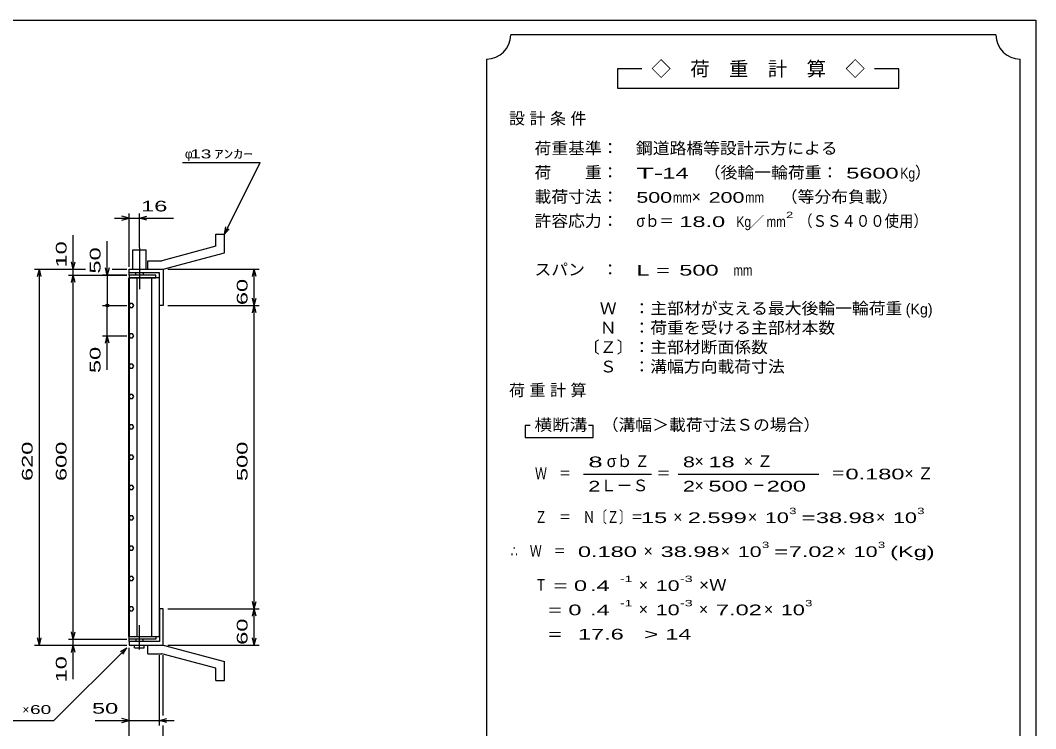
# Model space of a CAD drawing. Units: millimetres, scale not verified. Extents: x -1456 to 1385, y -1026 to 843.
# Drawn here: x -289 to 1385, y -325 to 843 of the extents above; entities that cross this region are included whole.
import ezdxf
from ezdxf.enums import TextEntityAlignment as Align

# ---------------------------------------------------------------- set-up
doc = ezdxf.new("R2010")
doc.units = ezdxf.units.MM
doc.header["$LTSCALE"] = 8
doc.linetypes.add('LONG_DASHED_DOTTED', pattern=[15.25, 12, -1.5, 0.25, -1.5])
for name, color, linetype, lineweight in [('0_2', 150, 'Continuous', 25), ('16', 3, 'Continuous', 25), ('19', 6, 'Continuous', 25), ('22', 4, 'Continuous', 25), ('24', 2, 'Continuous', 25)]:
    doc.layers.add(name, color=color, linetype=linetype, lineweight=lineweight)
doc.styles.add('ベクトル', font='')
doc.styles.get('ベクトル').set_extended_font_data('ベクトル')

msp = doc.modelspace()

# ---------------------------------------------------------------- linework, layer by layer
at = {"layer": '0_2'}
for p, q in [((-1383.2, 842.8), (1384.8, 842.8)), ((1384.8, 842.8), (1384.8, -917.2))]:
    msp.add_line(p, q, dxfattribs=at)
at = {"layer": '16'}
for p, q in [((-66, 422.5), (-110, 422.5)), ((-110, 422.5), (-110, 418)), ((-66, 418), (-66, 422.5)), ((-110.7, -173), (-110.7, 418)), ((-110.7, 418), (-110, 418)), ((-110, 418), (-66, 418)), ((-110, 418), (-110, -173)), ((-60, 418), (-110, 418)), ((-97.5, 418), (-97.5, -173)), ((-72.5, -173), (-72.5, 418)), ((-60, -173), (-60, 418)), ((-108.146, 375.735), (-110, 372.475)), ((-110, 372.475), (-108.104, 369.24)), ((-104.396, 375.76), (-108.146, 375.735)), ((-108.104, 369.24), (-104.354, 369.265)), ((-102.5, 372.5), (-104.396, 375.76)), ((-104.354, 369.265), (-102.5, 372.525)), ((-108.146, 325.735), (-110, 322.475)), ((-110, 322.475), (-108.104, 319.24)), ((-104.396, 325.76), (-108.146, 325.735)), ((-108.104, 319.24), (-104.354, 319.265)), ((-102.5, 322.5), (-104.396, 325.76)), ((-104.354, 319.265), (-102.5, 322.525)), ((-108.146, 275.735), (-110, 272.475)), ((-110, 272.475), (-108.104, 269.24)), ((-104.396, 275.76), (-108.146, 275.735)), ((-108.104, 269.24), (-104.354, 269.265)), ((-102.5, 272.5), (-104.396, 275.76)), ((-104.354, 269.265), (-102.5, 272.525)), ((-108.146, 225.735), (-110, 222.475)), ((-110, 222.475), (-108.104, 219.24)), ((-104.396, 225.76), (-108.146, 225.735)), ((-108.104, 219.24), (-104.354, 219.265)), ((-102.5, 222.5), (-104.396, 225.76)), ((-104.354, 219.265), (-102.5, 222.525)), ((-108.146, 175.735), (-110, 172.475)), ((-110, 172.475), (-108.104, 169.24)), ((-104.396, 175.76), (-108.146, 175.735)), ((-108.104, 169.24), (-104.354, 169.265)), ((-102.5, 172.5), (-104.396, 175.76)), ((-104.354, 169.265), (-102.5, 172.525)), ((-108.146, 125.735), (-110, 122.475)), ((-110, 122.475), (-108.104, 119.24)), ((-104.396, 125.76), (-108.146, 125.735)), ((-108.104, 119.24), (-104.354, 119.265)), ((-102.5, 122.5), (-104.396, 125.76)), ((-104.354, 119.265), (-102.5, 122.525)), ((-108.146, 75.735), (-110, 72.475)), ((-110, 72.475), (-108.104, 69.24)), ((-104.396, 75.76), (-108.146, 75.735)), ((-108.104, 69.24), (-104.354, 69.265)), ((-102.5, 72.5), (-104.396, 75.76)), ((-104.354, 69.265), (-102.5, 72.525)), ((-108.146, 25.735), (-110, 22.475)), ((-110, 22.475), (-108.104, 19.24)), ((-104.396, 25.76), (-108.146, 25.735)), ((-108.104, 19.24), (-104.354, 19.265)), ((-102.5, 22.5), (-104.396, 25.76)), ((-104.354, 19.265), (-102.5, 22.525)), ((-108.146, -24.265), (-110, -27.525)), ((-110, -27.525), (-108.104, -30.76)), ((-104.396, -24.24), (-108.146, -24.265)), ((-108.104, -30.76), (-104.354, -30.735)), ((-102.5, -27.5), (-104.396, -24.24)), ((-104.354, -30.735), (-102.5, -27.475)), ((-108.146, -74.265), (-110, -77.525)), ((-110, -77.525), (-108.104, -80.76)), ((-104.396, -74.24), (-108.146, -74.265)), ((-108.104, -80.76), (-104.354, -80.735)), ((-102.5, -77.5), (-104.396, -74.24)), ((-104.354, -80.735), (-102.5, -77.475)), ((-108.146, -124.265), (-110, -127.525)), ((-110, -127.525), (-108.104, -130.76)), ((-104.396, -124.24), (-108.146, -124.265)), ((-108.104, -130.76), (-104.354, -130.735)), ((-102.5, -127.5), (-104.396, -124.24)), ((-104.354, -130.735), (-102.5, -127.475)), ((-110, -173), (-110.7, -173)), ((-110, -173), (-66, -173)), ((-110, -177.5), (-110, -173)), ((-110, -173), (-60, -173)), ((-66, -177.5), (-110, -177.5)), ((-66, -173), (-66, -177.5))]:
    msp.add_line(p, q, dxfattribs=at)
at = {"layer": '19'}
for p, q in [((33, 490.5), (47, 490.5)), ((33, 470.5), (33, 490.5)), ((47, 459.5), (47, 490.5)), ((33, 470.5), (-56, 446.5)), ((-104, 432.5), (-104, 464.5)), ((-104, 464.5), (-82, 464.5)), ((-82, 432.5), (-82, 464.5)), ((-54, 432.5), (47, 459.5)), ((-79, 446.5), (-56, 446.5)), ((-79, 432.5), (-79, 446.5)), ((-110, 422.5), (-110, 432.5)), ((-110, 426.5), (-110, 432.5)), ((-110, 432.5), (-55, 432.5)), ((-60, 426.5), (-110, 426.5)), ((-99, 422.5), (-99, 426.5)), ((-87, 426.5), (-87, 422.5)), ((-79, 432.5), (-54, 432.5)), ((-60, 372.5), (-60, 426.5)), ((-55, 432.5), (-54, 431.5)), ((-54, 431.5), (-54, 372.5)), ((-54, 372.5), (-60, 372.5)), ((-54, -127.5), (-60, -127.5)), ((-60, -127.5), (-60, -181.5)), ((-54, -186.5), (-54, -127.5)), ((-110, -181.5), (-110, -171.5)), ((-110, -181.5), (-110, -187.5)), ((-60, -181.5), (-110, -181.5)), ((-99, -177.5), (-99, -181.5)), ((-87, -181.5), (-87, -177.5)), ((-110, -187.5), (-55, -187.5)), ((-101, -191.5), (-101, -187.5)), ((-101, -191.5), (-85, -191.5)), ((-85, -191.5), (-85, -187.5)), ((-79, -187.5), (-54, -187.5)), ((-79, -201.5), (-79, -187.5)), ((-55, -187.5), (-54, -186.5)), ((-54, -187.5), (47, -214.5)), ((-79, -201.5), (-56, -201.5)), ((33, -225.5), (-56, -201.5)), ((47, -245.5), (47, -214.5)), ((33, -245.5), (33, -225.5)), ((33, -245.5), (47, -245.5))]:
    msp.add_line(p, q, dxfattribs=at)
at = {"layer": '19', "linetype": 'LONG_DASHED_DOTTED'}
for p, q in [((-93, 467.5), (-93, 399.5)), ((-93, -194.5), (-93, -154.5))]:
    msp.add_line(p, q, dxfattribs=at)
at = {"layer": '22'}
for p, q in [((-22, 608.5), (106, 608.5)), ((47, 490.5), (106, 608.5)), ((-110, 516.5), (-122, 519.7)), ((-110, 436.5), (-110, 524.5)), ((-93, 468.504), (-93, 524.5)), ((-93, 516.5), (-81, 519.7)), ((-134, 516.5), (-110, 516.5)), ((-122, 513.3), (-110, 516.5)), ((-110, 516.5), (-93, 516.5)), ((-81, 513.3), (-93, 516.5)), ((-93, 516.5), (-37, 516.5)), ((-202, 432.5), (-202, 488.5)), ((47, 490.5), (49.4, 502.18)), ((47, 490.5), (55, 499.3)), ((-146, 422.5), (-146, 478.5)), ((-202, 432.5), (-205.2, 444.5)), ((-202, 432.5), (-198.8, 444.5)), ((-266, 432.5), (-182, 432.5)), ((-261.2, 420.5), (-258, 432.5)), ((-254.8, 420.5), (-258, 432.5)), ((-258, -187.5), (-258, 432.5)), ((-210, 432.5), (-182, 432.5)), ((-210, 422.5), (-114, 422.5)), ((-205.2, 410.5), (-202, 422.5)), ((-202, 422.5), (-202, 432.5)), ((-198.8, 410.5), (-202, 422.5)), ((-202, -177.5), (-202, 422.5)), ((-114, 422.5), (-154, 422.5)), ((-146, 422.5), (-149.2, 434.5)), ((-142.8, 434.5), (-146, 422.5)), ((-146, 422.5), (-146, 372.5)), ((-138, 432.5), (-114, 432.5)), ((-138, 432.5), (-114, 432.5)), ((-46, 432.5), (104.4, 432.5)), ((93.2, 420.5), (96.4, 432.5)), ((99.6, 420.5), (96.4, 432.5)), ((96.4, 372.5), (96.4, 432.5)), ((-154, 372.5), (-114, 372.5)), ((-146, 322.5), (-146, 372.5)), ((-46, 372.5), (104.4, 372.5)), ((96.4, 372.5), (93.2, 384.5)), ((93.2, 360.5), (96.4, 372.5)), ((96.4, 372.5), (99.6, 384.5)), ((99.6, 360.5), (96.4, 372.5)), ((96.4, -127.5), (96.4, 372.5)), ((-154, 322.5), (-114, 322.5)), ((-149.2, 310.5), (-146, 322.5)), ((-142.8, 310.5), (-146, 322.5)), ((-146, 266.5), (-146, 322.5)), ((96.4, -127.5), (93.2, -115.5)), ((96.4, -127.5), (99.6, -115.5)), ((-46, -127.5), (104.4, -127.5)), ((93.2, -139.5), (96.4, -127.5)), ((99.6, -139.5), (96.4, -127.5)), ((96.4, -187.5), (96.4, -127.5)), ((-202, -177.5), (-205.2, -165.5)), ((-202, -177.5), (-198.8, -165.5)), ((-258, -187.5), (-261.2, -175.5)), ((-258, -187.5), (-254.8, -175.5)), ((-210, -177.5), (-114, -177.5)), ((-202, -187.5), (-202, -177.5)), ((96.4, -187.5), (93.2, -175.5)), ((96.4, -187.5), (99.6, -175.5)), ((-266, -187.5), (-114, -187.5)), ((-234, -311.5), (-114, -191.5)), ((-210, -187.5), (-114, -187.5)), ((-205.2, -199.5), (-202, -187.5)), ((-198.8, -199.5), (-202, -187.5)), ((-202, -243.5), (-202, -187.5)), ((-124.4, -197.9), (-114, -191.5)), ((-120.4, -201.9), (-114, -191.5)), ((-110, -319.5), (-110, -191.5)), ((-110, -375.5), (-110, -191.5)), ((-46, -187.5), (104.4, -187.5)), ((-60, -319.5), (-60, -203.696)), ((-54, -303.5), (-54, -203.696)), ((-394, -311.5), (-234, -311.5)), ((-166, -311.5), (-110, -311.5)), ((-110, -311.5), (-122, -308.3)), ((-122, -314.7), (-110, -311.5)), ((-110, -311.5), (-60, -311.5)), ((-60, -311.5), (-48, -308.3)), ((-48, -314.7), (-60, -311.5)), ((-60, -311.5), (-36, -311.5)), ((-54, -375.5), (-54, -319.5))]:
    msp.add_line(p, q, dxfattribs=at)
msp.add_circle((-146, 372.5), 2.4, dxfattribs=at)
at = {"layer": '24', "color": 4}
for p, q in [((1319.2, 818.8), (519.2, 818.8)), ((479.2, 778.8), (479.2, -461.2)), ((1359.2, -461.2), (1359.2, 778.8)), ((735.2, 762.8), (695.2, 762.8)), ((695.2, 762.8), (695.2, 730.8)), ((1159.2, 762.8), (1119.2, 762.8)), ((1159.2, 730.8), (1159.2, 762.8)), ((695.2, 730.8), (1159.2, 730.8)), ((551.2, 174.8), (543.2, 174.8)), ((543.2, 174.8), (543.2, 154.8)), ((655.2, 174.8), (647.2, 174.8)), ((655.2, 154.8), (655.2, 174.8)), ((543.2, 154.8), (655.2, 154.8)), ((639.2, 94.8), (751.2, 94.8)), ((795.2, 94.8), (1027.2, 94.8))]:
    msp.add_line(p, q, dxfattribs=at)
for centre, start, end in [((479.2, 818.8), 270, 0), ((1359.2, 818.8), 180, 270)]:
    msp.add_arc(centre, 40, start, end, dxfattribs=at)

# ---------------------------------------------------------------- texts
at = {"layer": '22', "color": 2, "style": 'ベクトル'}
for s, p in [('φ', (-18, 622.5)), ('×', (-286, -293.5))]:
    msp.add_text(s, height=14.66, dxfattribs=at).set_placement(p, align=Align.MIDDLE_LEFT)
for s, height, width, p in [(' 13 ', 14.66, 1.6, (-18, 622.5)), ('ｱﾝｶｰ', 14.66, 1.6, (30, 622.5)), (' 16 ', 17.6, 1.65, (-101, 536.5)), (' 50 ', 17.6, 1.65, (-182, -291.5)), (' 60 ', 14.66, 1.6, (-282, -293.5))]:
    msp.add_text(s, height=height, dxfattribs=dict(at, width=width)).set_placement(p, align=Align.MIDDLE_LEFT)
at = {"layer": '22', "color": 2, "style": 'ベクトル', "width": 1.65}
for s, p in [(' 10 ', (-222, 424.5)), (' 50 ', (-166, 414.5)), (' 60 ', (76.4, 362.5)), (' 50 ', (-166, 250.5)), (' 620 ', (-278, 72.5)), (' 600 ', (-222, 72.5)), (' 500 ', (76.4, 72.5)), (' 60 ', (76.4, -197.5)), (' 10 ', (-222, -259.5))]:
    msp.add_text(s, height=17.6, rotation=90, dxfattribs=at).set_placement(p, align=Align.MIDDLE_LEFT)
at = {"layer": '24', "style": 'ベクトル'}
for s, height, p in [('◇\u3000荷\u3000重\u3000計\u3000算\u3000◇', 23.46, (751.2, 762.8)), ('）', 19.35, (1185.6, 592)), ('×', 19.35, (817.6, 552)), ('／', 17.6, (913.2, 510.8)), ('(Kg)', 17.6, (1170.4, 366.8)), ('σｂ', 19.35, (677.6, 116)), ('×', 19.35, (822.4, 116)), ('Ｌ－Ｓ', 19.35, (667.2, 76)), ('×', 19.35, (822.4, 76)), ('×', 19.35, (787.2, 24)), ('×', 19.35, (910.4, 24)), ('×', 19.35, (1121.6, 24)), ('×', 19.35, (738.4, -32)), ('×', 19.35, (865.6, -32)), ('×', 19.35, (1056.8, -32)), ('×', 19.35, (730.4, -88)), ('×', 19.35, (730.4, -128)), ('×', 19.35, (829.6, -128)), ('×', 19.35, (936.8, -128))]:
    msp.add_text(s, height=height, dxfattribs=at).set_placement(p, align=Align.MIDDLE_LEFT)
for s, height, width, p in [('荷重基準：\u3000', 19.35, 1.05, (558.4, 632)), ('鋼道路橋等設計示方による', 19.35, 1.05, (725.6, 632)), ('荷\u3000\u3000重：\u3000', 19.35, 1.05, (558.4, 592)), ('（後輪一輪荷重：', 19.35, 1.05, (837.6, 592)), ('T-', 17.6, 2, (726.4, 590.8)), (' 14 ', 17.6, 1.65, (758.4, 590.8)), (' 5600', 17.6, 1.65, (1061.6, 590.8)), ('Kg', 17.6, 0.85, (1161.6, 590.8)), ('載荷寸法：\u3000', 19.35, 1.05, (558.4, 552)), ('500', 17.6, 1.5, (726.4, 550.8)), ('mm', 17.6, 0.8, (786.4, 550.8)), ('200', 17.6, 1.5, (845.6, 550.8)), ('mm', 17.6, 0.8, (905.6, 550.8)), ('\u3000（等分布負載）', 19.35, 1.05, (936.8, 552)), ('許容応力：\u3000', 19.35, 1.05, (558.4, 512)), ('σｂ＝', 19.35, 0.9, (726.4, 512)), (' 18.0', 17.6, 1.65, (786.4, 510.8)), ('Kg', 17.6, 0.85, (891.2, 510.8)), ('2', 10.56, 1.5, (973.2, 522)), ('（ＳＳ４００使用）', 19.35, 0.9, (993.2, 512)), ('mm', 17.6, 0.8, (941.2, 510.8)), ('スパン\u3000：\u3000', 19.35, 1.05, (558.4, 432)), ('L =', 17.6, 1.65, (726.4, 430.8)), (' 500 ', 17.6, 1.65, (786.4, 430.8)), ('mm', 17.6, 0.8, (886.4, 430.8)), ('\u3000Ｗ\u3000：主部材が支える最大後輪一輪荷重', 19.35, 1.05, (638.4, 368)), ('\u3000Ｎ\u3000：荷重を受ける主部材本数', 19.35, 1.05, (638.4, 336)), ('〔Ｚ〕：主部材断面係数', 19.35, 1.05, (638.4, 304)), ('\u3000Ｓ\u3000：溝幅方向載荷寸法', 19.35, 1.05, (638.4, 272)), ('横断溝', 19.35, 1.1, (558.4, 176)), ('\u3000（溝幅＞載荷寸法Ｓの場合）', 19.35, 1.05, (641.6, 176)), ('8', 17.6, 1.8, (647.2, 114.8)), ('Ｚ', 19.35, 0.9, (724, 116)), ('8', 17.6, 1.5, (803.2, 114.8)), (' 18 ', 17.6, 1.65, (834.4, 114.8)), ('Ｗ\u3000＝', 19.35, 0.75, (559.2, 96)), ('0.180', 17.6, 1.65, (1071.2, 94.8)), ('2', 17.6, 1.5, (647.2, 74.8)), ('＝', 19.35, 0.9, (759.2, 96)), ('2', 17.6, 1.5, (803.2, 74.8)), (' 500 ', 17.6, 1.65, (834.4, 74.8)), (' 200 ', 17.6, 1.65, (930.4, 74.8)), ('＝', 19.35, 0.9, (1047.2, 96)), ('－', 19.35, 0.75, (918.4, 76)), ('Ｚ\u3000＝\u3000Ｎ〔Ｚ〕＝', 19.35, 0.75, (559.2, 24)), ('3', 10.56, 1.5, (978.4, 34)), ('3', 10.56, 1.5, (1189.6, 34)), (' 15 ', 17.6, 1.65, (723.2, 22.8)), ('2.599', 17.6, 1.65, (811.2, 22.8)), ('10', 17.6, 1.5, (938.4, 22.8)), ('=', 17.6, 1.7, (998.4, 22.8)), ('38.98', 17.6, 1.65, (1022.4, 22.8)), ('10', 17.6, 1.5, (1149.6, 22.8)), ('3', 10.56, 1.5, (933.6, -22)), ('3', 10.56, 1.5, (1124.8, -22)), ('∴\u3000Ｗ\u3000＝', 19.35, 0.75, (519.2, -32)), (' 0.180', 17.6, 1.65, (619.2, -33.2)), ('38.98', 17.6, 1.65, (766.4, -33.2)), ('10', 17.6, 1.5, (893.6, -33.2)), ('=', 17.6, 1.7, (953.6, -33.2)), ('7.02', 17.6, 1.65, (977.6, -33.2)), ('10', 17.6, 1.5, (1084.8, -33.2)), ('(Kg)', 17.6, 1.65, (1144.8, -33.2)), ('Ｔ', 19.35, 0.75, (559.2, -88)), (' = 0', 17.6, 1.65, (579.2, -89.2)), (' .4 ', 17.6, 1.65, (639.2, -89.2)), ('-1', 10.56, 1.65, (699.2, -78)), ('10', 17.6, 1.5, (758.4, -89.2)), ('-3', 10.56, 1.65, (798.4, -78)), ('×Ｗ', 19.35, 1.1, (829.6, -88)), ('-1', 10.56, 1.65, (699.2, -118)), ('-3', 10.56, 1.65, (798.4, -118)), ('3', 10.56, 1.5, (1004.8, -118)), ('  = 0', 17.6, 1.65, (559.2, -129.2)), (' .4 ', 17.6, 1.65, (639.2, -129.2)), ('10', 17.6, 1.5, (758.4, -129.2)), ('7.02', 17.6, 1.65, (857.6, -129.2)), ('10', 17.6, 1.5, (964.8, -129.2)), ('  =', 17.6, 1.65, (559.2, -169.2)), (' 17.6', 17.6, 1.65, (619.2, -169.2)), ('>', 17.6, 1.7, (739.2, -169.2)), (' 14 ', 17.6, 1.65, (763.2, -169.2))]:
    msp.add_text(s, height=height, dxfattribs=dict(at, width=width)).set_placement(p, align=Align.MIDDLE_LEFT)
at = {"layer": '24', "char_height": 19.35, "attachment_point": 4, "style": 'ベクトル'}
for s, insert in [('\\T1.28;設計条件', (516.4, 680)), ('\\T1.28;荷重計算', (516.4, 232)), ('\\T1.42;×Ｚ', (903.6, 116)), ('\\T1.42;×Ｚ', (1168.4, 96))]:
    msp.add_mtext(s, dxfattribs=dict(at, insert=insert))

doc.saveas('drawing.dxf')
